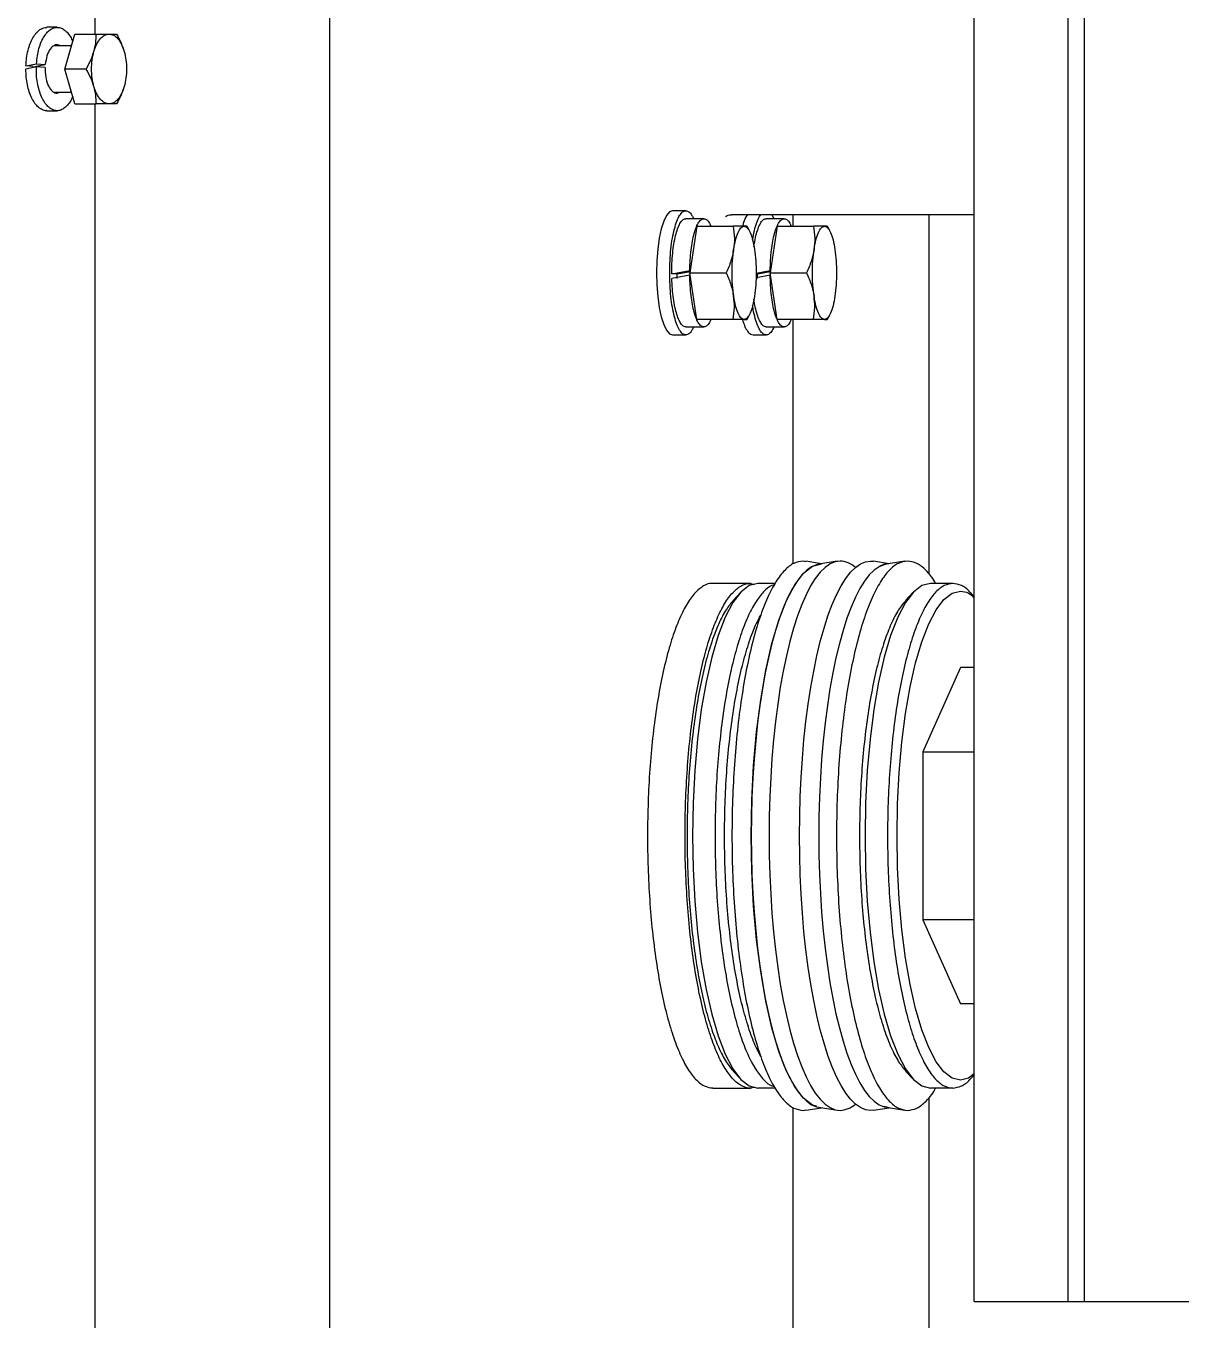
# Model space of a CAD drawing. Header units: millimetres. Extents: x 861 to 27901, y 673 to 17923.
# Drawn here: x 11642.1 to 11878, y 9714.8 to 9979.1 of the extents above; entities that cross this region are included whole.
import ezdxf

# ---------------------------------------------------------------- set-up
doc = ezdxf.new("R2010")
doc.units = ezdxf.units.MM
doc.header["$LTSCALE"] = 33.3

msp = doc.modelspace()

# ---------------------------------------------------------------- linework, layer by layer
at = {"color": 7, "linetype": 'Continuous', "lineweight": 25}
for p, q in [((11704.14, 9583.77), (11704.14, 10701.7)), ((11835.74, 9718.55), (11835.74, 10519.34)), ((11854.89, 9718.55), (11854.89, 10519.34)), ((11858.17, 10519.34), (11858.17, 9718.55)), ((11656.23, 9977.42), (11656.23, 10260.47)), ((11648.45, 9978.8), (11646.32, 9978.8)), ((11650.02, 9970.28), (11652.08, 9977.42)), ((11652.08, 9977.42), (11656.44, 9977.42)), ((11651.39, 9975.04), (11647.84, 9975.04)), ((11644.2, 9970.72), (11642.07, 9970.28)), ((11642.08, 9970.91), (11644.23, 9971.34)), ((11643.56, 9970.81), (11642.08, 9970.91)), ((11643.56, 9970.81), (11643.5, 9970.8)), ((11643.81, 9970.77), (11646.03, 9971.22)), ((11645.99, 9970.59), (11644.2, 9970.72)), ((11644.23, 9971.34), (11646.03, 9971.22)), ((11654.38, 9970.28), (11650.02, 9970.28)), ((11652.08, 9963.15), (11650.02, 9970.28)), ((11647.95, 9965.53), (11651.39, 9965.53)), ((11652.08, 9963.15), (11656.44, 9963.15)), ((11656.23, 9669.79), (11656.23, 9963.15)), ((11646.32, 9961.77), (11648.45, 9961.77)), ((11776.83, 9941.35), (11774.15, 9941.35)), ((11780.51, 9939.71), (11776.83, 9939.71)), ((11786.19, 9940.55), (11835.74, 9940.55)), ((11796.92, 9939.71), (11793.25, 9939.71)), ((11794.39, 9940.55), (11794.84, 9939.71)), ((11798.79, 9938.17), (11798.79, 9940.55)), ((11826.45, 9940.55), (11826.45, 9867.15)), ((11779.09, 9938.17), (11777.66, 9928.66)), ((11779.09, 9938.17), (11786.5, 9938.17)), ((11789.88, 9937.09), (11789.34, 9938.18)), ((11795.5, 9938.17), (11794.08, 9928.66)), ((11795.5, 9938.17), (11802.92, 9938.17)), ((11806.3, 9937.09), (11805.76, 9938.18)), ((11773.97, 9928.46), (11777.65, 9929.14)), ((11775.13, 9928.46), (11773.97, 9928.46)), ((11777.65, 9928.18), (11773.99, 9927.51)), ((11775.09, 9927.51), (11775.06, 9928.46)), ((11775.13, 9928.46), (11777.71, 9928.93)), ((11777.65, 9929.14), (11777.74, 9929.14)), ((11777.74, 9928.18), (11777.65, 9928.18)), ((11779.09, 9919.15), (11777.66, 9928.66)), ((11777.66, 9928.66), (11785.08, 9928.66)), ((11791.2, 9928.61), (11794.07, 9929.14)), ((11791.54, 9928.46), (11791.2, 9928.46)), ((11794.07, 9928.18), (11791.25, 9927.67)), ((11791.5, 9927.51), (11791.48, 9928.46)), ((11791.54, 9928.46), (11794.06, 9928.92)), ((11794.07, 9929.14), (11794.15, 9929.14)), ((11794.15, 9928.18), (11794.07, 9928.18)), ((11795.5, 9919.15), (11794.08, 9928.66)), ((11794.08, 9928.66), (11801.49, 9928.66)), ((11789.34, 9919.13), (11789.88, 9920.23)), ((11805.76, 9919.13), (11806.3, 9920.23)), ((11776.83, 9917.61), (11780.51, 9917.61)), ((11786.5, 9919.15), (11779.09, 9919.15)), ((11793.25, 9917.61), (11796.92, 9917.61)), ((11802.92, 9919.15), (11795.5, 9919.15)), ((11798.79, 9869.24), (11798.79, 9919.15)), ((11774.15, 9915.97), (11776.83, 9915.97)), ((11790.57, 9915.97), (11793.25, 9915.97)), ((11801.38, 9869.64), (11800.78, 9869.79)), ((11814.57, 9869.79), (11815.16, 9869.75)), ((11804.57, 9869.24), (11801.38, 9869.75)), ((11807.76, 9869.75), (11803.98, 9869.15)), ((11818.35, 9869.24), (11815.16, 9869.75)), ((11821.54, 9869.75), (11817.77, 9869.15)), ((11790.02, 9865.23), (11782.36, 9865.23)), ((11795.07, 9865.23), (11791.55, 9865.23)), ((11831.37, 9865.23), (11826.78, 9865.23)), ((11787.98, 9863.35), (11786.55, 9861.82)), ((11823.2, 9863.35), (11821.78, 9861.82)), ((11835.74, 9862.49), (11834.95, 9863.35)), ((11832.91, 9848.03), (11825.21, 9830.86)), ((11835.74, 9848.03), (11832.91, 9848.03)), ((11825.21, 9830.86), (11825.21, 9796.53)), ((11825.21, 9830.86), (11835.74, 9830.86)), ((11825.21, 9796.53), (11832.91, 9779.36)), ((11835.74, 9796.53), (11825.21, 9796.53)), ((11835.74, 9779.36), (11832.91, 9779.36)), ((11786.55, 9765.57), (11787.98, 9764.04)), ((11821.78, 9765.57), (11823.2, 9764.04)), ((11834.95, 9764.04), (11835.74, 9764.9)), ((11782.36, 9762.16), (11790.02, 9762.16)), ((11795.07, 9762.16), (11791.55, 9762.16)), ((11831.37, 9762.16), (11826.78, 9762.16)), ((11826.45, 9760.24), (11826.45, 9609.14)), ((11798.79, 9536.2), (11798.79, 9758.15)), ((11800.78, 9757.6), (11801.38, 9757.75)), ((11801.38, 9757.64), (11804.57, 9758.15)), ((11803.98, 9758.24), (11807.76, 9757.64)), ((11815.16, 9757.64), (11814.57, 9757.6)), ((11815.16, 9757.64), (11818.35, 9758.15)), ((11817.31, 9758.46), (11818.35, 9758.2)), ((11817.77, 9758.24), (11821.54, 9757.64)), ((11835.74, 9718.55), (11891.27, 9718.55))]:
    msp.add_line(p, q, dxfattribs=at)
at = {"color": 7, "linetype": 'Continuous', "lineweight": 25, "flags": 128}
for points in [[(11774.15, 9941.35), (11773.51, 9941.1), (11772.9, 9940.38), (11772.33, 9939.21), (11771.83, 9937.63), (11771.42, 9935.71), (11771.12, 9933.51), (11770.93, 9931.13), (11770.87, 9928.66), (11770.93, 9926.18), (11771.12, 9923.8), (11771.42, 9921.61), (11771.83, 9919.69), (11772.33, 9918.11), (11772.9, 9916.94), (11773.51, 9916.22), (11774.15, 9915.97)], [(11808.35, 9869.79), (11807.32, 9869.65), (11806.29, 9869.22), (11805.27, 9868.51), (11804.26, 9867.52), (11803.28, 9866.26), (11802.32, 9864.73), (11801.4, 9862.93), (11800.5, 9860.89), (11799.65, 9858.61), (11798.85, 9856.09), (11798.09, 9853.36), (11797.38, 9850.43), (11796.73, 9847.31), (11796.14, 9844.02), (11795.61, 9840.58), (11795.15, 9837), (11794.75, 9833.3), (11794.42, 9829.5), (11794.17, 9825.62), (11793.98, 9821.68), (11793.87, 9817.7), (11793.84, 9813.7), (11793.87, 9809.69), (11793.98, 9805.71), (11794.17, 9801.77), (11794.42, 9797.89), (11794.75, 9794.09), (11795.15, 9790.39), (11795.61, 9786.81), (11796.14, 9783.37), (11796.73, 9780.08), (11797.38, 9776.96), (11798.09, 9774.03), (11798.85, 9771.3), (11799.65, 9768.79), (11800.5, 9766.5), (11801.4, 9764.46), (11802.32, 9762.67), (11803.28, 9761.13), (11804.26, 9759.87), (11805.27, 9758.88), (11806.29, 9758.17), (11807.32, 9757.74), (11808.35, 9757.6)], [(11814.57, 9757.6), (11813.53, 9757.74), (11812.5, 9758.17), (11811.48, 9758.88), (11810.48, 9759.87), (11809.5, 9761.13), (11808.54, 9762.67), (11807.61, 9764.46), (11806.72, 9766.5), (11805.87, 9768.79), (11805.06, 9771.3), (11804.3, 9774.03), (11803.6, 9776.96), (11802.95, 9780.08), (11802.35, 9783.37), (11801.83, 9786.81), (11801.36, 9790.39), (11800.97, 9794.09), (11800.64, 9797.89), (11800.38, 9801.77), (11800.2, 9805.71), (11800.09, 9809.69), (11800.05, 9813.7), (11800.09, 9817.7), (11800.2, 9821.68), (11800.38, 9825.62), (11800.64, 9829.5), (11800.97, 9833.3), (11801.36, 9837), (11801.83, 9840.58), (11802.35, 9844.02), (11802.95, 9847.31), (11803.6, 9850.43), (11804.3, 9853.36), (11805.06, 9856.09), (11805.87, 9858.61), (11806.72, 9860.89), (11807.61, 9862.93), (11808.54, 9864.73), (11809.5, 9866.26), (11810.48, 9867.52), (11811.48, 9868.51), (11812.5, 9869.22), (11813.53, 9869.65), (11814.57, 9869.79)], [(11803.53, 9758.46), (11802.69, 9758.67), (11800.85, 9760.09), (11799.07, 9762.42), (11797.39, 9765.63), (11795.83, 9769.66), (11794.41, 9774.45), (11793.17, 9779.91), (11792.13, 9785.95), (11791.3, 9792.46), (11790.69, 9799.33), (11790.33, 9806.45), (11790.21, 9813.7), (11790.33, 9820.94), (11790.69, 9828.06), (11791.3, 9834.93), (11792.13, 9841.45), (11793.17, 9847.48), (11794.41, 9852.94), (11795.83, 9857.73), (11797.39, 9861.76), (11799.07, 9864.97), (11800.85, 9867.3), (11802.69, 9868.72), (11804.57, 9869.2)], [(11803.98, 9869.15), (11803.54, 9869.05), (11802.53, 9868.63), (11801.52, 9867.93), (11800.52, 9866.95), (11799.55, 9865.7), (11798.6, 9864.18), (11797.69, 9862.41), (11796.8, 9860.38), (11795.96, 9858.13), (11795.16, 9855.64), (11794.41, 9852.94), (11793.71, 9850.04), (11793.07, 9846.96), (11792.49, 9843.7), (11791.96, 9840.29), (11791.5, 9836.75), (11791.11, 9833.09), (11790.79, 9829.33), (11790.53, 9825.49), (11790.35, 9821.59), (11790.24, 9817.65), (11790.21, 9813.7), (11790.24, 9809.74), (11790.35, 9805.8), (11790.53, 9801.9), (11790.79, 9798.06), (11791.11, 9794.3), (11791.5, 9790.64), (11791.96, 9787.1), (11792.49, 9783.69), (11793.07, 9780.44), (11793.71, 9777.35), (11794.41, 9774.45), (11795.16, 9771.75), (11795.96, 9769.27), (11796.8, 9767.01), (11797.69, 9764.98), (11798.6, 9763.21), (11799.55, 9761.69), (11800.52, 9760.44), (11801.52, 9759.46), (11802.53, 9758.76), (11803.54, 9758.34), (11803.98, 9758.24)], [(11817.77, 9869.15), (11817.33, 9869.05), (11816.31, 9868.63), (11815.3, 9867.93), (11814.31, 9866.95), (11813.33, 9865.7), (11812.39, 9864.18), (11811.47, 9862.41), (11810.59, 9860.38), (11809.75, 9858.13), (11808.95, 9855.64), (11808.2, 9852.94), (11807.5, 9850.04), (11806.86, 9846.96), (11806.27, 9843.7), (11805.75, 9840.29), (11805.29, 9836.75), (11804.9, 9833.09), (11804.57, 9829.33), (11804.32, 9825.49), (11804.14, 9821.59), (11804.03, 9817.65), (11803.99, 9813.7), (11804.03, 9809.74), (11804.14, 9805.8), (11804.32, 9801.9), (11804.57, 9798.06), (11804.9, 9794.3), (11805.29, 9790.64), (11805.75, 9787.1), (11806.27, 9783.69), (11806.86, 9780.44), (11807.5, 9777.35), (11808.2, 9774.45), (11808.95, 9771.75), (11809.75, 9769.27), (11810.59, 9767.01), (11811.47, 9764.98), (11812.39, 9763.21), (11813.33, 9761.69), (11814.31, 9760.44), (11815.3, 9759.46), (11816.31, 9758.76), (11817.33, 9758.34), (11817.77, 9758.24)], [(11791.55, 9865.23), (11789.81, 9864.79), (11788.1, 9863.47), (11786.45, 9861.31), (11784.88, 9858.33), (11783.43, 9854.58), (11782.12, 9850.14), (11780.97, 9845.07), (11780, 9839.46), (11779.23, 9833.42), (11778.67, 9827.03), (11778.33, 9820.42), (11778.21, 9813.7), (11778.33, 9806.97), (11778.67, 9800.36), (11779.23, 9793.97), (11780, 9787.93), (11780.97, 9782.32), (11782.12, 9777.25), (11783.43, 9772.81), (11784.88, 9769.06), (11786.45, 9766.08), (11788.1, 9763.92), (11789.81, 9762.6), (11791.55, 9762.16)], [(11826.78, 9865.23), (11825.04, 9864.79), (11823.33, 9863.47), (11821.67, 9861.31), (11820.11, 9858.33), (11818.66, 9854.58), (11817.35, 9850.14), (11816.2, 9845.07), (11815.23, 9839.46), (11814.46, 9833.42), (11813.9, 9827.03), (11813.55, 9820.42), (11813.44, 9813.7), (11813.55, 9806.97), (11813.9, 9800.36), (11814.46, 9793.97), (11815.23, 9787.93), (11816.2, 9782.32), (11817.35, 9777.25), (11818.66, 9772.81), (11820.11, 9769.06), (11821.67, 9766.08), (11823.33, 9763.92), (11825.04, 9762.6), (11826.78, 9762.16)], [(11835.74, 9765.05), (11834.59, 9764.17), (11832.91, 9763.75), (11831.22, 9764.17), (11829.56, 9765.45), (11827.96, 9767.55), (11826.44, 9770.44), (11825.04, 9774.07), (11823.76, 9778.38), (11822.65, 9783.29), (11821.71, 9788.72), (11820.96, 9794.58), (11820.42, 9800.77), (11820.09, 9807.18), (11819.98, 9813.7), (11820.09, 9820.21), (11820.42, 9826.62), (11820.96, 9832.81), (11821.71, 9838.67), (11822.65, 9844.1), (11823.76, 9849.02), (11825.04, 9853.32), (11826.44, 9856.95), (11827.96, 9859.84), (11829.56, 9861.94), (11831.22, 9863.22), (11832.91, 9863.65)]]:
    msp.add_lwpolyline(points, dxfattribs=at)
at = {"color": 7, "linetype": 'Continuous', "lineweight": 25}
for centre, start, end in [((11808.06, 9864.73), 47.9297, 86.6721), ((11808.06, 9762.66), 273.3279, 312.0703)]:
    msp.add_arc(centre, 5.08, start, end, dxfattribs=at)
for points, knots in [([(11642.08, 9970.91), (11642.11, 9971.46), (11642.18, 9972.55), (11642.49, 9974.1), (11642.93, 9975.51), (11643.5, 9976.72), (11644.17, 9977.69), (11644.92, 9978.37), (11645.65, 9978.75), (11646.13, 9978.76), (11646.32, 9978.76)], [0, 0, 0, 0, 0.129612, 0.259224, 0.388836, 0.518447, 0.648059, 0.777671, 0.907283, 1, 1, 1, 1]), ([(11644.23, 9971.34), (11644.28, 9971.89), (11644.38, 9972.97), (11644.72, 9974.49), (11645.19, 9975.85), (11645.79, 9977), (11646.49, 9977.9), (11647.26, 9978.51), (11648.08, 9978.82), (11648.9, 9978.8), (11649.72, 9978.47), (11650.48, 9977.82), (11651.14, 9976.97), (11651.48, 9976.23), (11651.64, 9975.89)], [0, 0, 0, 0, 0.08456, 0.16912, 0.253679, 0.338239, 0.422799, 0.507359, 0.591918, 0.676478, 0.761038, 0.845598, 0.930158, 1, 1, 1, 1]), ([(11655.96, 9973.85), (11656.1, 9974.43), (11656.4, 9975.64), (11656.43, 9976.81), (11656.44, 9977.42)], [0, 0, 0, 0, 0.476313, 1, 1, 1, 1]), ([(11656.44, 9977.42), (11656.96, 9977.42), (11657.94, 9977.42), (11658.69, 9977.42), (11659.05, 9977.42)], [0, 0, 0, 0, 0.523687, 1, 1, 1, 1]), ([(11659.05, 9977.42), (11659.36, 9977.42), (11660, 9977.42), (11660.37, 9977.42), (11660.56, 9977.42)], [0, 0, 0, 0, 0.476313, 1, 1, 1, 1]), ([(11660.56, 9977.42), (11660.9, 9976.81), (11661.55, 9975.64), (11661.95, 9974.43), (11662.14, 9973.85)], [0, 0, 0, 0, 0.523687, 1, 1, 1, 1]), ([(11649, 9975.04), (11648.95, 9975.08), (11648.6, 9975.36), (11647.87, 9975.18), (11647, 9974.44), (11646.31, 9973.04), (11646.12, 9971.82), (11646.03, 9971.22)], [0, 0, 0, 0, 0.043216, 0.282412, 0.521608, 0.760804, 1, 1, 1, 1]), ([(11654.38, 9970.28), (11654.72, 9970.9), (11655.37, 9972.07), (11655.77, 9973.28), (11655.96, 9973.85)], [0, 0, 0, 0, 0.523687, 1, 1, 1, 1]), ([(11646.32, 9961.79), (11646.3, 9961.78), (11646, 9961.73), (11645.42, 9961.93), (11644.63, 9962.41), (11643.9, 9963.22), (11643.27, 9964.28), (11642.74, 9965.57), (11642.36, 9967.04), (11642.11, 9968.63), (11642.08, 9969.73), (11642.07, 9970.28)], [0, 0, 0, 0, 0.011594, 0.135144, 0.258695, 0.382246, 0.505797, 0.629348, 0.752898, 0.876449, 1, 1, 1, 1]), ([(11651.63, 9964.68), (11651.5, 9964.38), (11651.18, 9963.67), (11650.55, 9962.83), (11649.79, 9962.15), (11648.98, 9961.79), (11648.15, 9961.74), (11647.34, 9962.01), (11646.56, 9962.6), (11645.85, 9963.47), (11645.25, 9964.6), (11644.76, 9965.94), (11644.41, 9967.45), (11644.2, 9969.06), (11644.2, 9970.16), (11644.2, 9970.72)], [0, 0, 0, 0, 0.057503, 0.136044, 0.214586, 0.293127, 0.371669, 0.45021, 0.528751, 0.607293, 0.685834, 0.764376, 0.842917, 0.921459, 1, 1, 1, 1]), ([(11645.99, 9970.59), (11646, 9969.95), (11646.04, 9968.68), (11646.53, 9966.99), (11647.28, 9965.81), (11648.17, 9965.23), (11648.75, 9965.44), (11649.01, 9965.53)], [0, 0, 0, 0, 0.206447, 0.412895, 0.619342, 0.825789, 1, 1, 1, 1]), ([(11655.96, 9966.72), (11655.77, 9967.29), (11655.37, 9968.5), (11654.72, 9969.67), (11654.38, 9970.28)], [0, 0, 0, 0, 0.476313, 1, 1, 1, 1]), ([(11656.44, 9963.15), (11656.43, 9963.76), (11656.4, 9964.93), (11656.1, 9966.14), (11655.96, 9966.72)], [0, 0, 0, 0, 0.523687, 1, 1, 1, 1]), ([(11662.14, 9966.72), (11661.95, 9966.14), (11661.55, 9964.93), (11660.9, 9963.76), (11660.56, 9963.15)], [0, 0, 0, 0, 0.476313, 1, 1, 1, 1]), ([(11659.05, 9963.15), (11658.69, 9963.15), (11657.94, 9963.15), (11656.96, 9963.15), (11656.44, 9963.15)], [0, 0, 0, 0, 0.476313, 1, 1, 1, 1]), ([(11660.56, 9963.15), (11660.37, 9963.15), (11660, 9963.15), (11659.36, 9963.15), (11659.05, 9963.15)], [0, 0, 0, 0, 0.523687, 1, 1, 1, 1]), ([(11778.41, 9917.61), (11778.31, 9917.37), (11778.01, 9916.72), (11777.48, 9916.15), (11776.83, 9915.89), (11776.19, 9916.14), (11775.57, 9916.86), (11775, 9918.04), (11774.5, 9919.63), (11774.08, 9921.57), (11773.78, 9923.77), (11773.59, 9926.17), (11773.53, 9928.66), (11773.59, 9931.15), (11773.78, 9933.55), (11774.08, 9935.75), (11774.5, 9937.69), (11775, 9939.28), (11775.57, 9940.46), (11776.19, 9941.18), (11776.83, 9941.43), (11777.48, 9941.17), (11778.01, 9940.6), (11778.31, 9939.95), (11778.41, 9939.71)], [0, 0, 0, 0, 0.026942, 0.074248, 0.121553, 0.168859, 0.216165, 0.263471, 0.310777, 0.358083, 0.405388, 0.452694, 0.5, 0.547306, 0.594612, 0.641917, 0.689223, 0.736529, 0.783835, 0.831141, 0.878447, 0.925752, 0.973058, 1, 1, 1, 1]), ([(11773.97, 9928.46), (11773.98, 9929.18), (11773.99, 9930.61), (11774.15, 9932.68), (11774.4, 9934.6), (11774.74, 9936.3), (11775.16, 9937.71), (11775.64, 9938.79), (11776.17, 9939.46), (11776.57, 9939.75), (11776.79, 9939.69), (11776.83, 9939.68)], [0, 0, 0, 0, 0.1219164, 0.2438329, 0.3657493, 0.4876658, 0.6095822, 0.7314987, 0.8534151, 0.9753316, 1, 1, 1, 1]), ([(11777.65, 9929.14), (11777.67, 9929.85), (11777.71, 9931.27), (11777.89, 9933.3), (11778.17, 9935.16), (11778.54, 9936.77), (11778.98, 9938.09), (11779.48, 9939.05), (11780.02, 9939.62), (11780.57, 9939.78), (11781.12, 9939.51), (11781.59, 9938.98), (11781.84, 9938.4), (11781.94, 9938.17)], [0, 0, 0, 0, 0.0942872, 0.1885744, 0.2828616, 0.3771488, 0.471436, 0.5657233, 0.6600105, 0.7542977, 0.8485849, 0.9428721, 1, 1, 1, 1]), ([(11784.95, 9940.17), (11784.95, 9940.17), (11784.96, 9940.18), (11785.24, 9940.36), (11785.7, 9940.54), (11786.05, 9940.53), (11786.19, 9940.53)], [0, 0, 0, 0, 0.219359, 0.512055, 0.81019, 1, 1, 1, 1]), ([(11789.47, 9940.55), (11789.38, 9940.44), (11789.08, 9940.07), (11788.72, 9939.25), (11788.49, 9938.43), (11788.42, 9938.17)], [0, 0, 0, 0, 0.2373011, 0.7608139, 1, 1, 1, 1]), ([(11790.47, 9935.41), (11790.59, 9936.06), (11790.83, 9937.38), (11791.31, 9938.97), (11791.76, 9940.07), (11792.06, 9940.44), (11792.15, 9940.55)], [0, 0, 0, 0, 0.277182, 0.571815, 0.866447, 1, 1, 1, 1]), ([(11790.76, 9934), (11790.78, 9934.19), (11790.88, 9935.02), (11791.16, 9936.29), (11791.57, 9937.71), (11792.06, 9938.79), (11792.58, 9939.46), (11792.99, 9939.75), (11793.21, 9939.69), (11793.25, 9939.68)], [0, 0, 0, 0, 0.053273, 0.235254, 0.417235, 0.599216, 0.781197, 0.963178, 1, 1, 1, 1]), ([(11794.07, 9929.14), (11794.09, 9929.85), (11794.12, 9931.27), (11794.31, 9933.3), (11794.59, 9935.16), (11794.96, 9936.77), (11795.4, 9938.09), (11795.9, 9939.05), (11796.43, 9939.62), (11796.99, 9939.78), (11797.54, 9939.51), (11798, 9938.98), (11798.26, 9938.4), (11798.36, 9938.17)], [0, 0, 0, 0, 0.094287, 0.188574, 0.282862, 0.377149, 0.471436, 0.565723, 0.66001, 0.754298, 0.848585, 0.942872, 1, 1, 1, 1]), ([(11786.5, 9938.17), (11786.62, 9937.36), (11786.85, 9935.8), (11786.69, 9934.19), (11786.61, 9933.42)], [0, 0, 0, 0, 0.52247, 1, 1, 1, 1]), ([(11788.74, 9938.17), (11788.47, 9938.17), (11787.91, 9938.17), (11786.98, 9938.17), (11786.5, 9938.17)], [0, 0, 0, 0, 0.4775297, 1, 1, 1, 1]), ([(11789.32, 9938.17), (11789.32, 9938.17), (11789.31, 9938.17), (11788.94, 9938.17), (11788.74, 9938.17)], [0, 0, 0, 0, 0.473352, 1, 1, 1, 1]), ([(11802.92, 9938.17), (11803.03, 9937.36), (11803.26, 9935.8), (11803.1, 9934.19), (11803.03, 9933.42)], [0, 0, 0, 0, 0.52247, 1, 1, 1, 1]), ([(11805.16, 9938.17), (11804.89, 9938.17), (11804.33, 9938.17), (11803.4, 9938.17), (11802.92, 9938.17)], [0, 0, 0, 0, 0.47753, 1, 1, 1, 1]), ([(11805.74, 9938.17), (11805.73, 9938.17), (11805.72, 9938.17), (11805.35, 9938.17), (11805.16, 9938.17)], [0, 0, 0, 0, 0.4733518, 1, 1, 1, 1]), ([(11786.61, 9933.42), (11786.46, 9932.65), (11786.13, 9931.03), (11785.44, 9929.47), (11785.08, 9928.66)], [0, 0, 0, 0, 0.4775297, 1, 1, 1, 1]), ([(11803.03, 9933.42), (11802.87, 9932.65), (11802.55, 9931.03), (11801.86, 9929.47), (11801.49, 9928.66)], [0, 0, 0, 0, 0.4775297, 1, 1, 1, 1]), ([(11781.94, 9919.15), (11781.84, 9918.92), (11781.59, 9918.34), (11781.12, 9917.8), (11780.57, 9917.54), (11780.02, 9917.7), (11779.48, 9918.27), (11778.98, 9919.23), (11778.54, 9920.55), (11778.17, 9922.16), (11777.89, 9924.02), (11777.71, 9926.05), (11777.67, 9927.47), (11777.65, 9928.18)], [0, 0, 0, 0, 0.0571279, 0.1514151, 0.2457023, 0.3399895, 0.4342767, 0.528564, 0.6228512, 0.7171384, 0.8114256, 0.9057128, 1, 1, 1, 1]), ([(11785.08, 9928.66), (11785.44, 9927.84), (11786.13, 9926.28), (11786.46, 9924.67), (11786.61, 9923.9)], [0, 0, 0, 0, 0.52247, 1, 1, 1, 1]), ([(11798.36, 9919.16), (11798.26, 9918.93), (11798.01, 9918.34), (11797.54, 9917.8), (11796.99, 9917.54), (11796.43, 9917.7), (11795.9, 9918.27), (11795.4, 9919.23), (11794.96, 9920.55), (11794.59, 9922.16), (11794.31, 9924.02), (11794.12, 9926.05), (11794.09, 9927.47), (11794.07, 9928.18)], [0, 0, 0, 0, 0.058353, 0.152518, 0.246683, 0.340847, 0.435012, 0.529177, 0.623341, 0.717506, 0.811671, 0.905835, 1, 1, 1, 1]), ([(11801.49, 9928.66), (11801.86, 9927.84), (11802.55, 9926.28), (11802.87, 9924.67), (11803.03, 9923.9)], [0, 0, 0, 0, 0.52247, 1, 1, 1, 1]), ([(11776.83, 9917.66), (11776.73, 9917.65), (11776.44, 9917.63), (11775.97, 9918.06), (11775.46, 9918.89), (11775, 9920.1), (11774.6, 9921.62), (11774.3, 9923.41), (11774.08, 9925.4), (11774.02, 9926.81), (11773.99, 9927.51)], [0, 0, 0, 0, 0.075875, 0.207893, 0.339911, 0.471929, 0.603946, 0.735964, 0.867982, 1, 1, 1, 1]), ([(11786.5, 9919.15), (11786.62, 9919.96), (11786.85, 9921.52), (11786.69, 9923.13), (11786.61, 9923.9)], [0, 0, 0, 0, 0.52247, 1, 1, 1, 1]), ([(11793.25, 9917.66), (11793.14, 9917.65), (11792.85, 9917.63), (11792.38, 9918.06), (11791.87, 9918.89), (11791.41, 9920.1), (11791.03, 9921.57), (11790.84, 9922.74), (11790.75, 9923.29)], [0, 0, 0, 0, 0.104704, 0.286882, 0.46906, 0.651238, 0.833416, 1, 1, 1, 1]), ([(11802.92, 9919.15), (11803.03, 9919.96), (11803.26, 9921.52), (11803.1, 9923.13), (11803.03, 9923.9)], [0, 0, 0, 0, 0.5224703, 1, 1, 1, 1]), ([(11794.83, 9917.61), (11794.76, 9917.44), (11794.51, 9916.84), (11794.02, 9916.26), (11793.38, 9915.9), (11792.73, 9916.05), (11792.1, 9916.68), (11791.52, 9917.78), (11791.01, 9919.3), (11790.66, 9920.72), (11790.52, 9921.69), (11790.48, 9921.93)], [0, 0, 0, 0, 0.048724, 0.178402, 0.30808, 0.437759, 0.567437, 0.697115, 0.826794, 0.956472, 1, 1, 1, 1]), ([(11788.74, 9919.15), (11788.47, 9919.15), (11787.91, 9919.15), (11786.98, 9919.15), (11786.5, 9919.15)], [0, 0, 0, 0, 0.4775297, 1, 1, 1, 1]), ([(11788.41, 9919.15), (11788.55, 9918.69), (11788.86, 9917.7), (11789.42, 9916.7), (11790.01, 9916.06), (11790.4, 9916.03), (11790.57, 9916.01)], [0, 0, 0, 0, 0.235434, 0.508101, 0.780769, 1, 1, 1, 1]), ([(11788.74, 9919.15), (11788.94, 9919.15), (11789.31, 9919.15), (11789.32, 9919.15), (11789.32, 9919.15)], [0, 0, 0, 0, 0.526648, 1, 1, 1, 1]), ([(11805.16, 9919.15), (11804.89, 9919.15), (11804.33, 9919.15), (11803.4, 9919.15), (11802.92, 9919.15)], [0, 0, 0, 0, 0.47753, 1, 1, 1, 1]), ([(11805.16, 9919.15), (11805.35, 9919.15), (11805.72, 9919.15), (11805.73, 9919.15), (11805.74, 9919.15)], [0, 0, 0, 0, 0.526648, 1, 1, 1, 1]), ([(11827.85, 9865.23), (11827.8, 9865.33), (11827.18, 9866.52), (11825.9, 9867.97), (11824.04, 9869.53), (11822.77, 9869.71), (11822.14, 9869.79)], [0, 0, 0, 0, 0.029267, 0.352845, 0.676422, 1, 1, 1, 1]), ([(11818.35, 9869.2), (11817.72, 9869.19), (11817.07, 9869.18), (11816.43, 9868.68), (11816.4, 9868.66)], [0, 0, 0, 0, 0.959596, 1, 1, 1, 1]), ([(11782.36, 9865.19), (11782.31, 9865.21), (11781.67, 9865.35), (11780.46, 9864.8), (11778.75, 9863.47), (11777.1, 9861.2), (11775.54, 9858.15), (11774.09, 9854.33), (11772.79, 9849.81), (11771.65, 9844.67), (11770.7, 9839.01), (11769.94, 9832.91), (11769.4, 9826.48), (11769.08, 9819.84), (11768.98, 9813.09), (11769.12, 9806.35), (11769.48, 9799.73), (11770.06, 9793.36), (11770.86, 9787.33), (11771.84, 9781.75), (11773.01, 9776.72), (11774.34, 9772.32), (11775.81, 9768.64), (11777.39, 9765.71), (11779.05, 9763.63), (11780.72, 9762.37), (11781.83, 9762.25), (11782.36, 9762.2)], [0, 0, 0, 0, 0.003739, 0.045405, 0.087072, 0.128739, 0.170405, 0.212072, 0.253739, 0.295405, 0.337072, 0.378739, 0.420405, 0.462072, 0.503739, 0.545405, 0.587072, 0.628739, 0.670405, 0.712072, 0.753739, 0.795405, 0.837072, 0.878739, 0.920405, 0.962072, 1, 1, 1, 1]), ([(11790.8, 9762.35), (11790.59, 9762.28), (11789.8, 9761.99), (11788.43, 9762.42), (11786.71, 9763.61), (11785.05, 9765.72), (11783.47, 9768.63), (11782, 9772.33), (11780.67, 9776.72), (11779.5, 9781.75), (11778.51, 9787.33), (11777.72, 9793.36), (11777.14, 9799.73), (11776.78, 9806.35), (11776.64, 9813.09), (11776.74, 9819.84), (11777.06, 9826.48), (11777.6, 9832.91), (11778.36, 9839.01), (11779.31, 9844.67), (11780.45, 9849.81), (11781.75, 9854.33), (11783.19, 9858.15), (11784.75, 9861.21), (11786.4, 9863.46), (11788.12, 9864.83), (11789.59, 9865.37), (11790.48, 9865.12), (11790.78, 9865.04)], [0, 0, 0, 0, 0.014417, 0.054598, 0.09478, 0.134962, 0.175144, 0.215326, 0.255508, 0.29569, 0.335871, 0.376053, 0.416235, 0.456417, 0.496599, 0.536781, 0.576962, 0.617144, 0.657326, 0.697508, 0.73769, 0.777872, 0.818053, 0.858235, 0.898417, 0.938599, 0.978781, 1, 1, 1, 1]), ([(11794.91, 9864.92), (11794.74, 9864.88), (11793.99, 9864.73), (11792.68, 9863.58), (11791.03, 9861.46), (11789.46, 9858.45), (11788, 9854.7), (11786.69, 9850.24), (11785.53, 9845.16), (11784.56, 9839.54), (11783.79, 9833.47), (11783.22, 9827.07), (11782.88, 9820.44), (11782.77, 9813.7), (11782.88, 9806.95), (11783.22, 9800.32), (11783.79, 9793.92), (11784.56, 9787.85), (11785.53, 9782.23), (11786.69, 9777.15), (11788, 9772.69), (11789.46, 9768.94), (11791.03, 9765.94), (11792.68, 9763.81), (11793.99, 9762.66), (11794.74, 9762.51), (11794.91, 9762.47)], [0, 0, 0, 0, 0.0128556, 0.0571414, 0.1014273, 0.1457131, 0.189999, 0.2342848, 0.2785707, 0.3228566, 0.3671424, 0.4114283, 0.4557141, 0.5, 0.5442859, 0.5885717, 0.6328576, 0.6771434, 0.7214293, 0.7657152, 0.810001, 0.8542869, 0.8985727, 0.9428586, 0.9871444, 1, 1, 1, 1]), ([(11834.95, 9863.32), (11834.91, 9863.37), (11834.32, 9864.15), (11833.12, 9864.92), (11831.95, 9865.13), (11831.37, 9865.23)], [0, 0, 0, 0, 0.034852, 0.517426, 1, 1, 1, 1]), ([(11832.91, 9863.65), (11833.47, 9863.59), (11834.43, 9863.49), (11835.36, 9862.67), (11835.74, 9862.34)], [0, 0, 0, 0, 0.590942, 1, 1, 1, 1]), ([(11786.56, 9861.79), (11786.06, 9861.19), (11785.02, 9859.95), (11783.54, 9857.07), (11782.13, 9853.44), (11780.85, 9849.12), (11779.73, 9844.19), (11778.79, 9838.74), (11778.04, 9832.86), (11777.5, 9826.66), (11777.16, 9820.23), (11777.05, 9813.7), (11777.16, 9807.16), (11777.5, 9800.73), (11778.04, 9794.53), (11778.79, 9788.65), (11779.73, 9783.2), (11780.85, 9778.27), (11782.13, 9773.95), (11783.54, 9770.33), (11785.02, 9767.44), (11786.06, 9766.2), (11786.56, 9765.6)], [0, 0, 0, 0, 0.046726, 0.09709, 0.147454, 0.197818, 0.248181, 0.298545, 0.348909, 0.399273, 0.449636, 0.5, 0.550364, 0.600727, 0.651091, 0.701455, 0.751819, 0.802182, 0.852546, 0.90291, 0.953274, 1, 1, 1, 1]), ([(11821.79, 9861.79), (11821.29, 9861.19), (11820.25, 9859.95), (11818.77, 9857.07), (11817.35, 9853.44), (11816.08, 9849.12), (11814.96, 9844.19), (11814.02, 9838.74), (11813.27, 9832.86), (11812.72, 9826.66), (11812.39, 9820.23), (11812.28, 9813.7), (11812.39, 9807.16), (11812.72, 9800.73), (11813.27, 9794.53), (11814.02, 9788.65), (11814.96, 9783.2), (11816.08, 9778.27), (11817.35, 9773.95), (11818.77, 9770.33), (11820.25, 9767.44), (11821.29, 9766.2), (11821.79, 9765.6)], [0, 0, 0, 0, 0.046726, 0.09709, 0.147454, 0.197818, 0.248181, 0.298545, 0.348909, 0.399273, 0.449636, 0.5, 0.550364, 0.600727, 0.651091, 0.701455, 0.751819, 0.802182, 0.852546, 0.90291, 0.953274, 1, 1, 1, 1]), ([(11792.16, 9768.63), (11791.84, 9769.21), (11791.01, 9770.7), (11789.79, 9773.97), (11788.51, 9778.27), (11787.39, 9783.2), (11786.45, 9788.65), (11785.7, 9794.53), (11785.15, 9800.73), (11784.82, 9807.16), (11784.71, 9813.7), (11784.82, 9820.23), (11785.15, 9826.66), (11785.7, 9832.86), (11786.45, 9838.74), (11787.39, 9844.19), (11788.51, 9849.12), (11789.79, 9853.42), (11791.01, 9856.69), (11791.84, 9858.19), (11792.16, 9858.76)], [0, 0, 0, 0, 0.036282, 0.094247, 0.152212, 0.210177, 0.268141, 0.326106, 0.384071, 0.442035, 0.5, 0.557965, 0.615929, 0.673894, 0.731859, 0.789823, 0.847788, 0.905753, 0.963718, 1, 1, 1, 1]), ([(11831.37, 9762.16), (11831.95, 9762.26), (11833.12, 9762.47), (11834.32, 9763.24), (11834.91, 9764.02), (11834.95, 9764.07)], [0, 0, 0, 0, 0.482574, 0.965148, 1, 1, 1, 1]), ([(11822.14, 9757.6), (11822.77, 9757.68), (11824.04, 9757.86), (11825.9, 9759.42), (11827.18, 9760.87), (11827.8, 9762.06), (11827.85, 9762.16)], [0, 0, 0, 0, 0.323578, 0.647155, 0.970733, 1, 1, 1, 1])]:
    msp.add_open_spline(points, degree=3, knots=knots, dxfattribs=at)
for points in [[(11655.96, 9973.85), (11656.14, 9974.37), (11656.49, 9975.4), (11657.25, 9976.53), (11658.12, 9977.28), (11658.74, 9977.37), (11659.05, 9977.42)], [(11659.05, 9977.42), (11659.36, 9977.37), (11659.99, 9977.28), (11660.85, 9976.53), (11661.61, 9975.4), (11661.97, 9974.37), (11662.14, 9973.85)], [(11655.96, 9966.72), (11655.83, 9967.28), (11655.56, 9968.41), (11655.45, 9970.28), (11655.56, 9972.16), (11655.83, 9973.29), (11655.96, 9973.85)], [(11662.14, 9973.85), (11662.28, 9973.29), (11662.55, 9972.16), (11662.66, 9970.28), (11662.55, 9968.41), (11662.28, 9967.28), (11662.14, 9966.72)], [(11659.05, 9963.15), (11658.74, 9963.2), (11658.12, 9963.29), (11657.25, 9964.04), (11656.49, 9965.17), (11656.14, 9966.2), (11655.96, 9966.72)], [(11662.14, 9966.72), (11661.97, 9966.2), (11661.61, 9965.17), (11660.85, 9964.04), (11659.99, 9963.29), (11659.36, 9963.2), (11659.05, 9963.15)], [(11786.61, 9933.42), (11786.73, 9934.1), (11786.97, 9935.48), (11787.5, 9936.98), (11788.1, 9937.99), (11788.53, 9938.11), (11788.74, 9938.17)], [(11788.74, 9938.17), (11788.96, 9938.11), (11789.39, 9937.99), (11789.98, 9936.98), (11790.51, 9935.48), (11790.75, 9934.1), (11790.87, 9933.42)], [(11803.03, 9933.42), (11803.15, 9934.1), (11803.39, 9935.48), (11803.91, 9936.98), (11804.51, 9937.99), (11804.94, 9938.11), (11805.16, 9938.17)], [(11805.16, 9938.17), (11805.37, 9938.11), (11805.8, 9937.99), (11806.4, 9936.98), (11806.93, 9935.48), (11807.17, 9934.1), (11807.29, 9933.42)], [(11786.61, 9923.9), (11786.52, 9924.65), (11786.33, 9926.16), (11786.25, 9928.66), (11786.33, 9931.16), (11786.52, 9932.67), (11786.61, 9933.42)], [(11790.87, 9933.42), (11790.97, 9932.67), (11791.15, 9931.16), (11791.23, 9928.66), (11791.15, 9926.16), (11790.97, 9924.65), (11790.87, 9923.9)], [(11803.03, 9923.9), (11802.93, 9924.65), (11802.74, 9926.16), (11802.67, 9928.66), (11802.74, 9931.16), (11802.93, 9932.67), (11803.03, 9933.42)], [(11807.29, 9933.42), (11807.38, 9932.67), (11807.57, 9931.16), (11807.64, 9928.66), (11807.57, 9926.16), (11807.38, 9924.65), (11807.29, 9923.9)], [(11788.74, 9919.15), (11788.53, 9919.21), (11788.1, 9919.33), (11787.5, 9920.34), (11786.97, 9921.84), (11786.73, 9923.21), (11786.61, 9923.9)], [(11790.87, 9923.9), (11790.75, 9923.21), (11790.51, 9921.84), (11789.98, 9920.34), (11789.39, 9919.33), (11788.96, 9919.21), (11788.74, 9919.15)], [(11805.16, 9919.15), (11804.94, 9919.21), (11804.51, 9919.33), (11803.91, 9920.34), (11803.39, 9921.84), (11803.15, 9923.21), (11803.03, 9923.9)], [(11807.29, 9923.9), (11807.17, 9923.21), (11806.93, 9921.84), (11806.4, 9920.34), (11805.8, 9919.33), (11805.37, 9919.21), (11805.16, 9919.15)], [(11800.78, 9869.79), (11800.15, 9869.7), (11798.88, 9869.52), (11797.02, 9868.03), (11795.21, 9865.68), (11793.5, 9862.42), (11791.92, 9858.33), (11790.49, 9853.48), (11789.23, 9847.94), (11788.17, 9841.83), (11787.33, 9835.22), (11786.72, 9828.26), (11786.35, 9821.04), (11786.22, 9813.7), (11786.35, 9806.35), (11786.72, 9799.13), (11787.33, 9792.17), (11788.17, 9785.57), (11789.23, 9779.45), (11790.49, 9773.91), (11791.92, 9769.06), (11793.5, 9764.97), (11795.21, 9761.71), (11797.02, 9759.36), (11798.88, 9757.87), (11800.15, 9757.69), (11800.78, 9757.6)], [(11822.14, 9869.79), (11821.51, 9869.7), (11820.24, 9869.52), (11818.37, 9868.03), (11816.57, 9865.68), (11814.86, 9862.42), (11813.28, 9858.33), (11811.84, 9853.48), (11810.59, 9847.94), (11809.53, 9841.83), (11808.69, 9835.22), (11808.07, 9828.26), (11807.7, 9821.04), (11807.58, 9813.7), (11807.7, 9806.35), (11808.07, 9799.13), (11808.69, 9792.17), (11809.53, 9785.57), (11810.59, 9779.45), (11811.84, 9773.91), (11813.28, 9769.06), (11814.86, 9764.97), (11816.57, 9761.71), (11818.37, 9759.36), (11820.24, 9757.87), (11821.51, 9757.69), (11822.14, 9757.6)], [(11831.37, 9865.23), (11830.79, 9865.15), (11829.63, 9864.98), (11827.91, 9863.61), (11826.26, 9861.45), (11824.69, 9858.45), (11823.23, 9854.7), (11821.92, 9850.24), (11820.76, 9845.16), (11819.79, 9839.54), (11819.02, 9833.47), (11818.45, 9827.07), (11818.11, 9820.44), (11818, 9813.7), (11818.11, 9806.95), (11818.45, 9800.32), (11819.02, 9793.92), (11819.79, 9787.85), (11820.76, 9782.23), (11821.92, 9777.15), (11823.23, 9772.69), (11824.69, 9768.94), (11826.26, 9765.94), (11827.91, 9763.78), (11829.63, 9762.41), (11830.79, 9762.24), (11831.37, 9762.16)]]:
    msp.add_open_spline(points, degree=3, dxfattribs=at)

doc.saveas('drawing.dxf')
